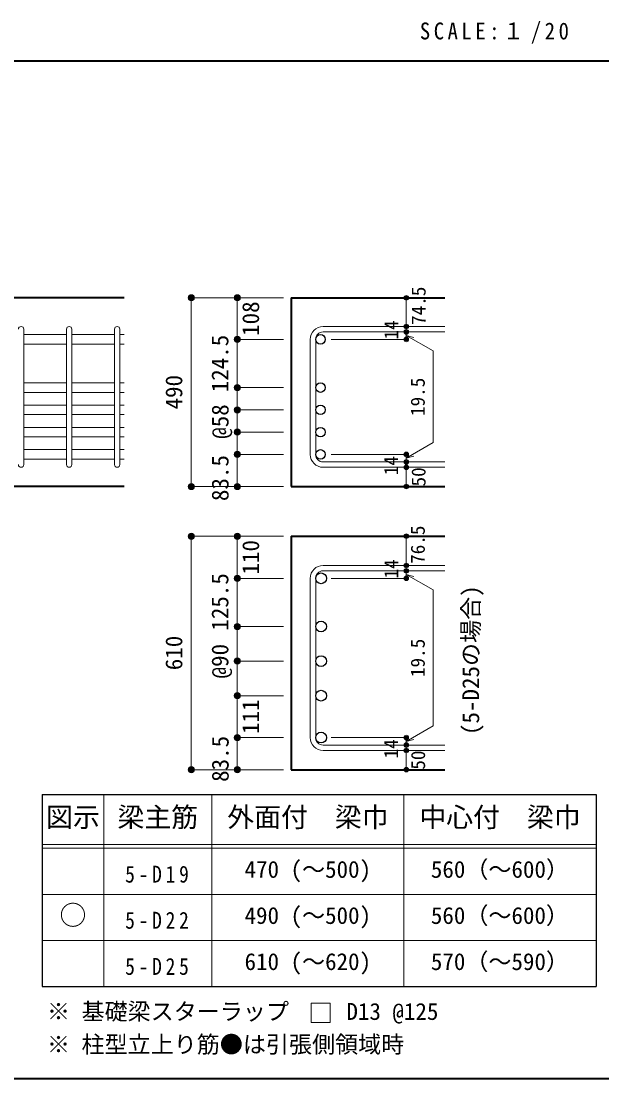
# Model space of a CAD drawing. Units: millimetres at full size, sheet at 1:20; some dimension numbers follow another scale. Extents: x -3982 to 3969, y -2797 to 2801.
# Drawn here: x 910 to 2422, y -2797 to -45 of the extents above; entities that cross this region are included whole.
import ezdxf
from ezdxf.enums import TextEntityAlignment as Align

# ---------------------------------------------------------------- set-up
doc = ezdxf.new("R2010")
doc.units = ezdxf.units.MM
doc.header["$LTSCALE"] = 20
doc.header["$PDMODE"] = 32
doc.header["$PDSIZE"] = 12
for name, color, linetype, lineweight in [('6-1_躯体線', 2, 'Continuous', 35), ('6-5_梁主筋', 7, 'Continuous', 18), ('6-6_S.T.P.', 7, 'Continuous', 18), ('6-7_文字', 7, 'Continuous', 18), ('6-D_寸法', 4, 'Continuous', 9), ('6-E_枠', 7, 'Continuous', 18), ('F-0_枠', 6, 'Continuous', 40)]:
    doc.layers.add(name, color=color, linetype=linetype, lineweight=lineweight)
doc.styles.add('ＭＳ ゴシック', font='')
doc.styles.get('ＭＳ ゴシック').set_extended_font_data('MS Gothic')

msp = doc.modelspace()

# ---------------------------------------------------------------- linework, layer by layer
at = {"layer": '6-1_躯体線'}
for p, q in [((1178.29, -764.67), (128.29, -764.67)), ((1612.96, -764.67), (2012.96, -764.67)), ((1612.96, -764.67), (1612.96, -1255.67)), ((1178.29, -1255.67), (778.29, -1255.67)), ((1612.96, -1255.67), (2012.96, -1255.67)), ((1612.96, -1384.9), (2012.96, -1384.9)), ((1612.96, -1384.9), (1612.96, -1992.4)), ((1612.96, -1992.4), (2012.96, -1992.4))]:
    msp.add_line(p, q, dxfattribs=at)
at = {"layer": '6-1_躯体線', "color": 4, "lineweight": 9}
for p, q in [((1472.96, -1709.9), (1472.96, -1799.9)), ((1472.96, -1799.9), (1472.96, -1908.9))]:
    msp.add_line(p, q, dxfattribs=at)
at = {"layer": '6-1_躯体線', "color": 7}
for p in [(1472.96, -1709.9), (1472.96, -1799.9), (1472.96, -1908.9)]:
    msp.add_point(p, dxfattribs=at)
at = {"layer": '6-5_梁主筋'}
for p, q in [((1028.29, -860.31), (917.29, -860.31)), ((1153.29, -860.31), (1042.29, -860.31)), ((1178.29, -860.31), (1167.29, -860.31)), ((1028.29, -885.31), (917.29, -885.31)), ((1153.29, -885.31), (1042.29, -885.31)), ((1178.29, -885.31), (1167.29, -885.31)), ((1028.29, -985.67), (917.29, -985.67)), ((1153.29, -985.67), (1042.29, -985.67)), ((1178.29, -985.67), (1167.29, -985.67)), ((1028.29, -1010.67), (917.29, -1010.67)), ((1153.29, -1010.67), (1042.29, -1010.67)), ((1178.29, -1010.67), (1167.29, -1010.67)), ((1028.29, -1043.67), (917.29, -1043.67)), ((1153.29, -1043.67), (1042.29, -1043.67)), ((1178.29, -1043.67), (1167.29, -1043.67)), ((1028.29, -1068.67), (917.29, -1068.67)), ((1153.29, -1068.67), (1042.29, -1068.67)), ((1178.29, -1068.67), (1167.29, -1068.67)), ((1028.29, -1101.67), (917.29, -1101.67)), ((1028.29, -1126.67), (917.29, -1126.67)), ((1153.29, -1101.67), (1042.29, -1101.67)), ((1153.29, -1126.67), (1042.29, -1126.67)), ((1178.29, -1101.67), (1167.29, -1101.67)), ((1178.29, -1126.67), (1167.29, -1126.67)), ((1028.29, -1159.67), (917.29, -1159.67)), ((1153.29, -1159.67), (1042.29, -1159.67)), ((1178.29, -1159.67), (1167.29, -1159.67)), ((1028.29, -1184.67), (917.29, -1184.67)), ((1153.29, -1184.67), (1042.29, -1184.67)), ((1178.29, -1184.67), (1167.29, -1184.67))]:
    msp.add_line(p, q, dxfattribs=at)
at = {"layer": '6-5_梁主筋', "color": 3, "lineweight": 25}
for centre, radius in [((1689.46, -872.81), 12.5), ((1689.46, -998.17), 12.5), ((1689.46, -1056.17), 12.5), ((1689.46, -1114.17), 12.5), ((1689.46, -1172.17), 12.5), ((1690.96, -1494.54), 14), ((1690.96, -1619.9), 14), ((1690.96, -1709.9), 14), ((1690.96, -1799.9), 14), ((1690.96, -1908.9), 14)]:
    msp.add_circle(centre, radius, dxfattribs=at)
at = {"layer": '6-6_S.T.P.'}
for p, q in [((917.29, -1198.67), (917.29, -846.7)), ((1028.29, -1198.67), (1028.29, -846.7)), ((1042.29, -1198.67), (1042.29, -846.7)), ((1153.29, -1198.67), (1153.29, -846.7)), ((1167.29, -1198.67), (1167.29, -846.7)), ((1696.46, -839.31), (2012.96, -839.31)), ((1662.96, -872.81), (1662.96, -1172.17)), ((1676.96, -872.81), (1676.96, -1172.17)), ((1696.46, -853.31), (2012.96, -853.31)), ((1696.46, -1191.67), (2012.96, -1191.67)), ((1696.46, -1205.67), (2012.96, -1205.67)), ((1696.46, -1461.04), (2012.96, -1461.04)), ((1696.46, -1475.04), (2012.96, -1475.04)), ((1662.96, -1494.54), (1662.96, -1908.9)), ((1676.96, -1494.54), (1676.96, -1908.9)), ((1696.46, -1928.4), (2012.96, -1928.4)), ((1696.46, -1942.4), (2012.96, -1942.4))]:
    msp.add_line(p, q, dxfattribs=at)
for centre, radius, start, end in [((910.29, -846.31), 7, 0, 180), ((1035.29, -846.31), 7, 0, 180), ((1160.29, -846.31), 7, 0, 180), ((1696.46, -872.81), 33.5, 90, 180), ((1696.46, -872.81), 19.5, 90, 180), ((1696.46, -1172.17), 33.5, 180, 270), ((1696.46, -1172.17), 19.5, 180, 270), ((910.29, -1198.67), 7, 180, 0), ((1035.29, -1198.67), 7, 180, 0), ((1160.29, -1198.67), 7, 180, 0), ((1696.46, -1494.54), 33.5, 90, 180), ((1696.46, -1494.54), 19.5, 90, 180), ((1696.46, -1908.9), 33.5, 180, 270), ((1696.46, -1908.9), 19.5, 180, 270)]:
    msp.add_arc(centre, radius, start, end, dxfattribs=at)
at = {"layer": '6-7_文字'}
msp.add_lwpolyline([(1665.1, -2650.18), (1715.1, -2650.18), (1715.1, -2600.18), (1665.1, -2600.18)], close=True, dxfattribs=at)
at = {"layer": '6-D_寸法'}
for p, q in [((1352.96, -764.67), (1352.96, -1255.67)), ((1472.96, -764.67), (1472.96, -872.81)), ((1912.96, -838.73), (1912.96, -764.67)), ((1912.96, -853.31), (1912.96, -839.31)), ((1472.96, -872.81), (1592.96, -872.81)), ((1912.96, -872.81), (1716.87, -872.81)), ((1912.96, -862.48), (1983.02, -902.93)), ((1912.96, -862.48), (1932.28, -867.66)), ((1983.02, -902.93), (1983.02, -1141.47)), ((1472.96, -998.17), (1592.96, -998.17)), ((1472.96, -1056.17), (1592.96, -1056.17)), ((1472.96, -1056.17), (1472.96, -1114.17)), ((1472.96, -1114.17), (1592.96, -1114.17)), ((1472.96, -1114.17), (1472.96, -1172.17)), ((1912.96, -1181.92), (1983.02, -1141.47)), ((1472.96, -1172.17), (1592.96, -1172.17)), ((1472.96, -1255.67), (1472.96, -1172.17)), ((1912.96, -1172.17), (1716.87, -1172.17)), ((1912.96, -1191.67), (1912.96, -1172.17)), ((1912.96, -1181.92), (1932.28, -1176.75)), ((1912.96, -1205.67), (1912.96, -1191.67)), ((1912.96, -1255.67), (1912.96, -1205.67)), ((1352.96, -1255.67), (1462.82, -1255.67)), ((1352.96, -1255.67), (1472.96, -1255.67)), ((1472.96, -1255.67), (1592.96, -1255.67)), ((1352.96, -1384.9), (1352.96, -1992.4)), ((1472.96, -1384.9), (1472.96, -1494.54)), ((1912.96, -1460.46), (1912.96, -1384.9)), ((1912.96, -1475.04), (1912.96, -1461.04)), ((1912.96, -1484.21), (1983.02, -1524.66)), ((1912.96, -1484.21), (1932.28, -1489.39)), ((1472.96, -1494.54), (1592.96, -1494.54)), ((1472.96, -1494.54), (1472.96, -1619.9)), ((1912.96, -1494.54), (1716.87, -1494.54)), ((1983.02, -1524.66), (1983.02, -1878.2)), ((1472.96, -1619.9), (1592.96, -1619.9)), ((1472.96, -1619.9), (1472.96, -1709.9)), ((1472.96, -1709.9), (1592.96, -1709.9)), ((1472.96, -1799.9), (1592.96, -1799.9)), ((1912.96, -1918.65), (1983.02, -1878.2)), ((1472.96, -1908.9), (1592.96, -1908.9)), ((1472.96, -1992.4), (1472.96, -1908.9)), ((1912.96, -1908.9), (1716.87, -1908.9)), ((1912.96, -1928.4), (1912.96, -1908.9)), ((1912.96, -1918.65), (1932.28, -1913.48)), ((1912.96, -1942.4), (1912.96, -1928.4)), ((1912.96, -1992.4), (1912.96, -1942.4)), ((1352.96, -1992.4), (1462.82, -1992.4)), ((1352.96, -1992.4), (1472.96, -1992.4)), ((1472.96, -1992.4), (1592.96, -1992.4))]:
    msp.add_line(p, q, dxfattribs=at)
for points in [[(1352.96, -764.67), (1472.96, -764.67), (1592.96, -764.67)], [(1912.96, -852.73), (1912.96, -872.81), (1912.96, -852.73)], [(1472.96, -872.81), (1472.96, -998.17), (1472.96, -1056.17)], [(1352.96, -1384.9), (1472.96, -1384.9), (1592.96, -1384.9)], [(1912.96, -1474.46), (1912.96, -1494.54), (1912.96, -1474.46)]]:
    msp.add_lwpolyline(points, dxfattribs=at)
for centre, radius in [((1352.96, -764.67), 8), ((1352.96, -764.67), 7.2), ((1352.96, -764.67), 6.4), ((1352.96, -764.67), 5.6), ((1352.96, -764.67), 4.8), ((1352.96, -764.67), 4), ((1352.96, -764.67), 3.2), ((1352.96, -764.67), 2.4), ((1352.96, -764.67), 1.6), ((1352.96, -764.67), 0.8), ((1472.96, -764.67), 8), ((1472.96, -764.67), 7.2), ((1472.96, -764.67), 6.4), ((1472.96, -764.67), 5.6), ((1472.96, -764.67), 4.8), ((1472.96, -764.67), 4), ((1472.96, -764.67), 3.2), ((1472.96, -764.67), 2.4), ((1472.96, -764.67), 1.6), ((1472.96, -764.67), 0.8), ((1912.96, -764.67), 4), ((1912.96, -764.67), 3.6), ((1912.96, -764.67), 3.2), ((1912.96, -764.67), 2.8), ((1912.96, -764.67), 2.4), ((1912.96, -764.67), 2), ((1912.96, -764.67), 1.6), ((1912.96, -764.67), 1.2), ((1912.96, -764.67), 0.8), ((1912.96, -764.67), 0.4), ((1912.96, -839.31), 4), ((1912.96, -853.31), 4), ((1912.96, -839.31), 3.6), ((1912.96, -853.31), 3.6), ((1912.96, -839.31), 3.2), ((1912.96, -853.31), 3.2), ((1912.96, -839.31), 2.8), ((1912.96, -853.31), 2.8), ((1912.96, -839.31), 2.4), ((1912.96, -853.31), 2.4), ((1912.96, -839.31), 2), ((1912.96, -853.31), 2), ((1912.96, -839.31), 1.6), ((1912.96, -853.31), 1.6), ((1912.96, -839.31), 1.2), ((1912.96, -853.31), 1.2), ((1912.96, -839.31), 0.8), ((1912.96, -853.31), 0.8), ((1912.96, -839.31), 0.4), ((1912.96, -853.31), 0.4), ((1472.96, -872.81), 8), ((1472.96, -872.81), 7.2), ((1472.96, -872.81), 6.4), ((1472.96, -872.81), 5.6), ((1472.96, -872.81), 4.8), ((1472.96, -872.81), 4), ((1472.96, -872.81), 3.2), ((1472.96, -872.81), 2.4), ((1472.96, -872.81), 1.6), ((1472.96, -872.81), 0.8), ((1912.96, -872.81), 4), ((1912.96, -872.81), 3.6), ((1912.96, -872.81), 3.2), ((1912.96, -872.81), 2.8), ((1912.96, -872.81), 2.4), ((1912.96, -872.81), 2), ((1912.96, -872.81), 1.6), ((1912.96, -872.81), 1.2), ((1912.96, -872.81), 0.8), ((1912.96, -872.81), 0.4), ((1472.96, -998.17), 8), ((1472.96, -998.17), 7.2), ((1472.96, -998.17), 6.4), ((1472.96, -998.17), 5.6), ((1472.96, -998.17), 4.8), ((1472.96, -998.17), 4), ((1472.96, -998.17), 3.2), ((1472.96, -998.17), 2.4), ((1472.96, -998.17), 1.6), ((1472.96, -998.17), 0.8), ((1472.96, -1056.17), 8), ((1472.96, -1056.17), 7.2), ((1472.96, -1056.17), 6.4), ((1472.96, -1056.17), 5.6), ((1472.96, -1056.17), 4.8), ((1472.96, -1056.17), 4), ((1472.96, -1056.17), 3.2), ((1472.96, -1056.17), 2.4), ((1472.96, -1056.17), 1.6), ((1472.96, -1056.17), 0.8), ((1472.96, -1114.17), 8), ((1472.96, -1114.17), 7.2), ((1472.96, -1114.17), 6.4), ((1472.96, -1114.17), 5.6), ((1472.96, -1114.17), 4.8), ((1472.96, -1114.17), 4), ((1472.96, -1114.17), 3.2), ((1472.96, -1114.17), 2.4), ((1472.96, -1114.17), 1.6), ((1472.96, -1114.17), 0.8), ((1472.96, -1172.17), 8), ((1472.96, -1172.17), 7.2), ((1472.96, -1172.17), 6.4), ((1472.96, -1172.17), 5.6), ((1472.96, -1172.17), 4.8), ((1472.96, -1172.17), 4), ((1472.96, -1172.17), 3.2), ((1472.96, -1172.17), 2.4), ((1472.96, -1172.17), 1.6), ((1472.96, -1172.17), 0.8), ((1912.96, -1172.17), 4), ((1912.96, -1172.17), 3.6), ((1912.96, -1172.17), 3.2), ((1912.96, -1172.17), 2.8), ((1912.96, -1172.17), 2.4), ((1912.96, -1172.17), 2), ((1912.96, -1172.17), 1.6), ((1912.96, -1172.17), 1.2), ((1912.96, -1172.17), 0.8), ((1912.96, -1172.17), 0.4), ((1912.96, -1191.67), 4), ((1912.96, -1205.67), 4), ((1912.96, -1191.67), 3.6), ((1912.96, -1205.67), 3.6), ((1912.96, -1191.67), 3.2), ((1912.96, -1205.67), 3.2), ((1912.96, -1191.67), 2.8), ((1912.96, -1205.67), 2.8), ((1912.96, -1191.67), 2.4), ((1912.96, -1205.67), 2.4), ((1912.96, -1191.67), 2), ((1912.96, -1205.67), 2), ((1912.96, -1191.67), 1.6), ((1912.96, -1205.67), 1.6), ((1912.96, -1191.67), 1.2), ((1912.96, -1205.67), 1.2), ((1912.96, -1191.67), 0.8), ((1912.96, -1205.67), 0.8), ((1912.96, -1191.67), 0.4), ((1912.96, -1205.67), 0.4), ((1352.96, -1255.67), 8), ((1352.96, -1255.67), 7.2), ((1352.96, -1255.67), 6.4), ((1352.96, -1255.67), 5.6), ((1352.96, -1255.67), 4.8), ((1352.96, -1255.67), 4), ((1352.96, -1255.67), 3.2), ((1352.96, -1255.67), 2.4), ((1352.96, -1255.67), 1.6), ((1352.96, -1255.67), 0.8), ((1472.96, -1255.67), 8), ((1472.96, -1255.67), 7.2), ((1472.96, -1255.67), 6.4), ((1472.96, -1255.67), 5.6), ((1472.96, -1255.67), 4.8), ((1472.96, -1255.67), 4), ((1472.96, -1255.67), 3.2), ((1472.96, -1255.67), 2.4), ((1472.96, -1255.67), 1.6), ((1472.96, -1255.67), 0.8), ((1912.96, -1255.67), 4), ((1912.96, -1255.67), 3.6), ((1912.96, -1255.67), 3.2), ((1912.96, -1255.67), 2.8), ((1912.96, -1255.67), 2.4), ((1912.96, -1255.67), 2), ((1912.96, -1255.67), 1.6), ((1912.96, -1255.67), 1.2), ((1912.96, -1255.67), 0.8), ((1912.96, -1255.67), 0.4), ((1352.96, -1384.9), 8), ((1352.96, -1384.9), 7.2), ((1352.96, -1384.9), 6.4), ((1352.96, -1384.9), 5.6), ((1352.96, -1384.9), 4.8), ((1352.96, -1384.9), 4), ((1352.96, -1384.9), 3.2), ((1352.96, -1384.9), 2.4), ((1352.96, -1384.9), 1.6), ((1352.96, -1384.9), 0.8), ((1472.96, -1384.9), 8), ((1472.96, -1384.9), 7.2), ((1472.96, -1384.9), 6.4), ((1472.96, -1384.9), 5.6), ((1472.96, -1384.9), 4.8), ((1472.96, -1384.9), 4), ((1472.96, -1384.9), 3.2), ((1472.96, -1384.9), 2.4), ((1472.96, -1384.9), 1.6), ((1472.96, -1384.9), 0.8), ((1912.96, -1384.9), 4), ((1912.96, -1384.9), 3.6), ((1912.96, -1384.9), 3.2), ((1912.96, -1384.9), 2.8), ((1912.96, -1384.9), 2.4), ((1912.96, -1384.9), 2), ((1912.96, -1384.9), 1.6), ((1912.96, -1384.9), 1.2), ((1912.96, -1384.9), 0.8), ((1912.96, -1384.9), 0.4), ((1912.96, -1461.04), 4), ((1912.96, -1461.04), 3.6), ((1912.96, -1461.04), 3.2), ((1912.96, -1461.04), 2.8), ((1912.96, -1475.04), 4), ((1912.96, -1475.04), 3.6), ((1912.96, -1475.04), 3.2), ((1912.96, -1475.04), 2.8), ((1912.96, -1461.04), 2.4), ((1912.96, -1475.04), 2.4), ((1912.96, -1461.04), 2), ((1912.96, -1475.04), 2), ((1912.96, -1461.04), 1.6), ((1912.96, -1475.04), 1.6), ((1912.96, -1461.04), 1.2), ((1912.96, -1475.04), 1.2), ((1912.96, -1461.04), 0.8), ((1912.96, -1475.04), 0.8), ((1912.96, -1461.04), 0.4), ((1912.96, -1475.04), 0.4), ((1472.96, -1494.54), 8), ((1472.96, -1494.54), 7.2), ((1472.96, -1494.54), 6.4), ((1472.96, -1494.54), 5.6), ((1472.96, -1494.54), 4.8), ((1472.96, -1494.54), 4), ((1472.96, -1494.54), 3.2), ((1472.96, -1494.54), 2.4), ((1472.96, -1494.54), 1.6), ((1472.96, -1494.54), 0.8), ((1912.96, -1494.54), 4), ((1912.96, -1494.54), 3.6), ((1912.96, -1494.54), 3.2), ((1912.96, -1494.54), 2.8), ((1912.96, -1494.54), 2.4), ((1912.96, -1494.54), 2), ((1912.96, -1494.54), 1.6), ((1912.96, -1494.54), 1.2), ((1912.96, -1494.54), 0.8), ((1912.96, -1494.54), 0.4), ((1472.96, -1619.9), 8), ((1472.96, -1619.9), 7.2), ((1472.96, -1619.9), 6.4), ((1472.96, -1619.9), 5.6), ((1472.96, -1619.9), 4.8), ((1472.96, -1619.9), 4), ((1472.96, -1619.9), 3.2), ((1472.96, -1619.9), 2.4), ((1472.96, -1619.9), 1.6), ((1472.96, -1619.9), 0.8), ((1472.96, -1709.9), 8), ((1472.96, -1709.9), 7.2), ((1472.96, -1709.9), 6.4), ((1472.96, -1709.9), 5.6), ((1472.96, -1709.9), 4.8), ((1472.96, -1709.9), 4), ((1472.96, -1709.9), 3.2), ((1472.96, -1709.9), 2.4), ((1472.96, -1709.9), 1.6), ((1472.96, -1709.9), 0.8), ((1472.96, -1799.9), 8), ((1472.96, -1799.9), 7.2), ((1472.96, -1799.9), 6.4), ((1472.96, -1799.9), 5.6), ((1472.96, -1799.9), 4.8), ((1472.96, -1799.9), 4), ((1472.96, -1799.9), 3.2), ((1472.96, -1799.9), 2.4), ((1472.96, -1799.9), 1.6), ((1472.96, -1799.9), 0.8), ((1472.96, -1908.9), 8), ((1472.96, -1908.9), 7.2), ((1472.96, -1908.9), 6.4), ((1472.96, -1908.9), 5.6), ((1472.96, -1908.9), 4.8), ((1472.96, -1908.9), 4), ((1472.96, -1908.9), 3.2), ((1472.96, -1908.9), 2.4), ((1472.96, -1908.9), 1.6), ((1472.96, -1908.9), 0.8), ((1912.96, -1908.9), 4), ((1912.96, -1928.4), 4), ((1912.96, -1908.9), 3.6), ((1912.96, -1928.4), 3.6), ((1912.96, -1908.9), 3.2), ((1912.96, -1928.4), 3.2), ((1912.96, -1908.9), 2.8), ((1912.96, -1928.4), 2.8), ((1912.96, -1908.9), 2.4), ((1912.96, -1928.4), 2.4), ((1912.96, -1908.9), 2), ((1912.96, -1928.4), 2), ((1912.96, -1908.9), 1.6), ((1912.96, -1908.9), 1.2), ((1912.96, -1908.9), 0.8), ((1912.96, -1908.9), 0.4), ((1912.96, -1942.4), 4), ((1912.96, -1942.4), 3.6), ((1912.96, -1942.4), 3.2), ((1912.96, -1942.4), 2.8), ((1912.96, -1942.4), 2.4), ((1912.96, -1942.4), 2), ((1912.96, -1928.4), 1.6), ((1912.96, -1942.4), 1.6), ((1912.96, -1928.4), 1.2), ((1912.96, -1942.4), 1.2), ((1912.96, -1928.4), 0.8), ((1912.96, -1942.4), 0.8), ((1912.96, -1928.4), 0.4), ((1912.96, -1942.4), 0.4), ((1352.96, -1992.4), 8), ((1352.96, -1992.4), 7.2), ((1352.96, -1992.4), 6.4), ((1352.96, -1992.4), 5.6), ((1352.96, -1992.4), 4.8), ((1352.96, -1992.4), 4), ((1352.96, -1992.4), 3.2), ((1352.96, -1992.4), 2.4), ((1352.96, -1992.4), 1.6), ((1352.96, -1992.4), 0.8), ((1472.96, -1992.4), 8), ((1472.96, -1992.4), 7.2), ((1472.96, -1992.4), 6.4), ((1472.96, -1992.4), 5.6), ((1472.96, -1992.4), 4.8), ((1472.96, -1992.4), 4), ((1472.96, -1992.4), 3.2), ((1472.96, -1992.4), 2.4), ((1472.96, -1992.4), 1.6), ((1472.96, -1992.4), 0.8), ((1912.96, -1992.4), 4), ((1912.96, -1992.4), 3.6), ((1912.96, -1992.4), 3.2), ((1912.96, -1992.4), 2.8), ((1912.96, -1992.4), 2.4), ((1912.96, -1992.4), 2), ((1912.96, -1992.4), 1.6), ((1912.96, -1992.4), 1.2), ((1912.96, -1992.4), 0.8), ((1912.96, -1992.4), 0.4)]:
    msp.add_circle(centre, radius, dxfattribs=at)
at = {"layer": '6-D_寸法', "color": 7}
for p in [(1352.96, -764.67), (1472.96, -764.67), (1912.96, -764.67), (1912.96, -839.31), (1912.96, -853.31), (1472.96, -872.81), (1912.96, -872.81), (1472.96, -998.17), (1472.96, -1056.17), (1472.96, -1114.17), (1472.96, -1172.17), (1912.96, -1172.17), (1912.96, -1191.67), (1912.96, -1205.67), (1352.96, -1255.67), (1472.96, -1255.67), (1912.96, -1255.67), (1352.96, -1384.9), (1472.96, -1384.9), (1912.96, -1384.9), (1912.96, -1461.04), (1912.96, -1475.04), (1472.96, -1494.54), (1912.96, -1494.54), (1472.96, -1619.9), (1472.96, -1709.9), (1472.96, -1799.9), (1472.96, -1908.9), (1912.96, -1908.9), (1912.96, -1928.4), (1912.96, -1942.4), (1352.96, -1992.4), (1472.96, -1992.4), (1912.96, -1992.4)]:
    msp.add_point(p, dxfattribs=at)
at = {"layer": '6-E_枠', "color": 3, "lineweight": 25}
for p, q in [((965.14, -2056.95), (965.14, -2556.95)), ((965.14, -2056.95), (2406.83, -2056.95)), ((2406.83, -2056.95), (2406.83, -2556.95)), ((965.14, -2556.95), (2406.83, -2556.95))]:
    msp.add_line(p, q, dxfattribs=at)
at = {"layer": '6-E_枠'}
for p, q in [((1125.14, -2056.95), (1125.14, -2556.95)), ((1406.83, -2056.95), (1406.83, -2556.95)), ((1906.83, -2056.95), (1906.83, -2556.95)), ((965.14, -2186.95), (2406.83, -2186.95)), ((965.14, -2196.95), (2406.83, -2196.95)), ((965.14, -2316.95), (2406.83, -2316.95)), ((965.14, -2436.95), (2406.83, -2436.95))]:
    msp.add_line(p, q, dxfattribs=at)
at = {"layer": 'F-0_枠', "color": 2, "lineweight": 35}
msp.add_line((-3981.92, -148.03), (2482.4, -148.03), dxfattribs=at)
at = {"layer": 'F-0_枠'}
msp.add_line((3969.4, -2796.83), (-3981.92, -2796.83), dxfattribs=at)

# ---------------------------------------------------------------- texts
at = {"layer": '6-1_躯体線', "color": 4, "style": 'ＭＳ ゴシック'}
for s, p in [('@90', (1462.96, -1754.9)), ('111', (1542.96, -1899.4))]:
    msp.add_text(s, height=43.99, rotation=90, dxfattribs=at).set_placement(p, align=Align.BOTTOM_LEFT)
at = {"layer": '6-7_文字', "style": 'ＭＳ ゴシック'}
msp.add_text('(5-D25の場合)', height=43.99, rotation=90, dxfattribs=at).set_placement((2115.73, -1902.3), align=Align.BOTTOM_LEFT)
at = {"layer": '6-7_文字', "color": 2, "style": 'ＭＳ ゴシック'}
for s, p in [('図示', (975.14, -2156.95)), ('梁主筋', (1160.98, -2156.95)), ('外面付\u3000梁巾', (1446.83, -2156.95)), ('中心付\u3000梁巾', (1946.83, -2156.95)), ('○', (1010.14, -2411.95))]:
    msp.add_text(s, height=51.32, dxfattribs=at).set_placement(p, align=Align.BOTTOM_LEFT)
at = {"layer": '6-7_文字', "style": 'ＭＳ ゴシック'}
for s, p in [('470 (～500)', (1491.83, -2286.95)), ('560（～600）', (1976.83, -2286.95)), ('490 (～500)', (1491.83, -2406.95)), ('560（～600）', (1976.83, -2406.95)), ('610 (～620)', (1491.83, -2526.95)), ('570（～590）', (1976.83, -2526.95)), ('※ 基礎梁スターラップ     D13 @125', (977.51, -2656.67)), ('※ 柱型立上り筋●は引張側領域時', (977.51, -2742.34))]:
    msp.add_text(s, height=43.99, dxfattribs=at).set_placement(p, align=Align.BOTTOM_LEFT)
at = {"layer": '6-7_文字', "color": 2, "insert": (1948.17, -103.03), "char_height": 43.99, "attachment_point": 7, "style": 'ＭＳ ゴシック'}
msp.add_mtext('\\T1.34;\\W0.9;SCALE:１/20', dxfattribs=at)
at = {"layer": '6-7_文字', "char_height": 43.99, "attachment_point": 7, "style": 'ＭＳ ゴシック'}
for s, insert in [('\\T1.38;\\W0.85;5-D19', (1180.98, -2286.95)), ('\\T1.38;\\W0.85;5-D22', (1180.98, -2406.95)), ('\\T1.38;\\W0.85;5-D25', (1180.98, -2526.95))]:
    msp.add_mtext(s, dxfattribs=dict(at, insert=insert))
at = {"layer": '6-D_寸法', "style": 'ＭＳ ゴシック'}
for s, height, p in [('74.5', 36.66, (1974.19, -835.27)), ('108', 43.99, (1542.96, -863.74)), ('14', 36.66, (1902.96, -873.2)), ('124.5', 43.99, (1462.96, -1010.49)), ('490', 43.99, (1342.96, -1055.17)), ('19.5', 36.66, (1971.94, -1072.2)), ('@58', 43.99, (1463.4, -1131.37)), ('83.5', 43.99, (1463.4, -1293.47)), ('14', 36.66, (1902.56, -1226.36)), ('50', 36.66, (1974.01, -1255.54)), ('76.5', 36.66, (1972.08, -1456.94)), ('110', 43.99, (1542.96, -1484.72)), ('14', 36.66, (1902.96, -1494.93)), ('125.5', 43.99, (1462.96, -1630.72)), ('610', 43.99, (1342.96, -1733.65)), ('19.5', 36.66, (1971.94, -1751.43)), ('83.5', 43.99, (1463.67, -2024.16)), ('14', 36.66, (1902.56, -1963.09)), ('50', 36.66, (1972.77, -1992.46))]:
    msp.add_text(s, height=height, rotation=90, dxfattribs=at).set_placement(p, align=Align.BOTTOM_LEFT)

doc.saveas('drawing.dxf')
